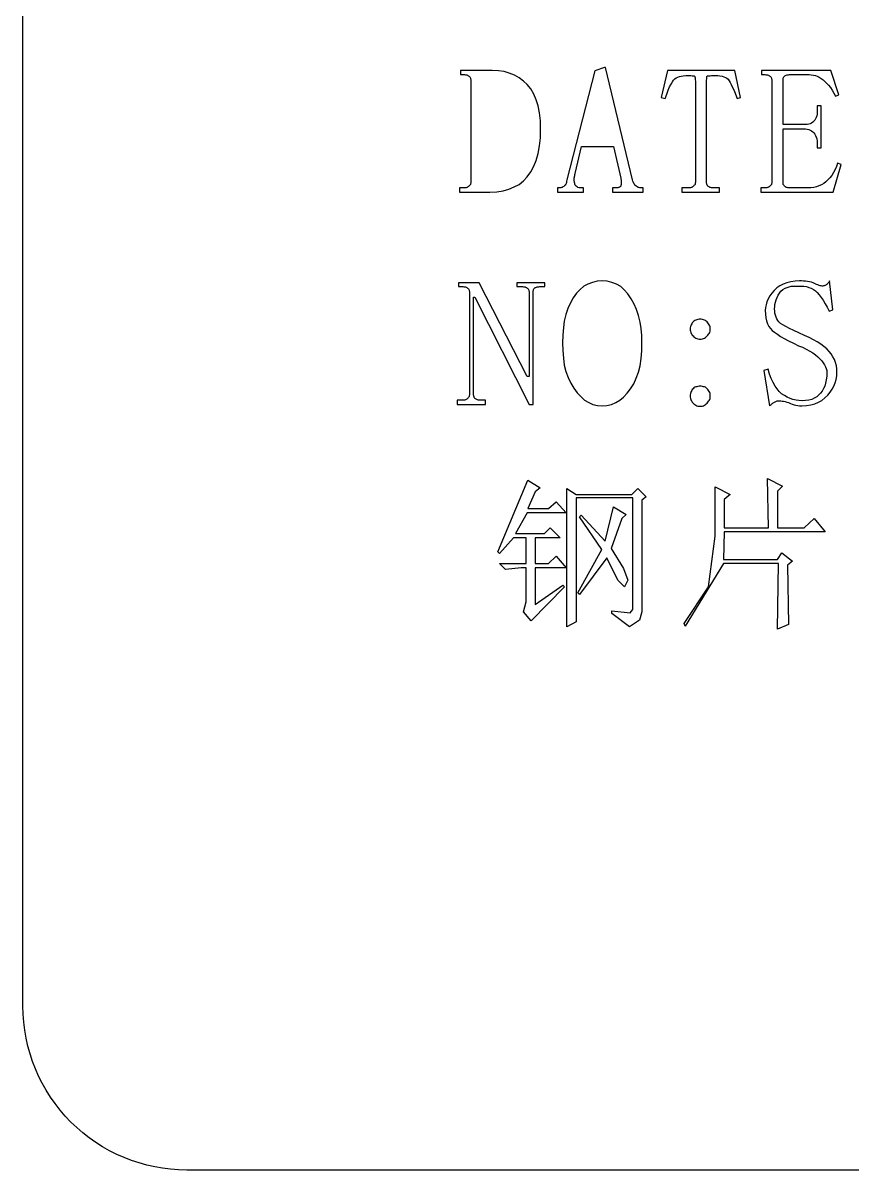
# Model space of a CAD drawing. Extents: x -190 to 190, y -140 to 140.
# Drawn here: x -190 to -164.7, y -140 to -105.02 of the extents above; entities that cross this region are included whole.
import ezdxf

# ---------------------------------------------------------------- set-up
doc = ezdxf.new("R2010")
doc.units = 0
doc.header["$MEASUREMENT"] = 0
doc.layers.get('0').update_dxf_attribs({"linetype": 'CONTINUOUS'})

msp = doc.modelspace()

# ---------------------------------------------------------------- linework, layer by layer
msp.add_lwpolyline([(-190, 135, -0.414214), (-185, 140), (-185, 140), (185, 140), (185, 140, -0.414214), (190, 135), (190, 135), (190, -135), (190, -135, -0.414214), (185, -140), (185, -140), (-185, -140), (-185, -140, -0.414214), (-190, -135), (-190, -135), (-190, 135)], format="xyb")
for points in [[(-175.68, -106.47), (-176.65, -106.47), (-176.65, -106.47), (-176.65, -106.59), (-176.65, -106.59), (-176.53, -106.59), (-176.53, -106.59), (-176.5, -106.6), (-176.5, -106.6), (-176.45, -106.6), (-176.45, -106.6), (-176.43, -106.61), (-176.43, -106.61), (-176.42, -106.62), (-176.42, -106.62), (-176.4, -106.63), (-176.4, -106.63), (-176.39, -106.64), (-176.39, -106.64), (-176.37, -106.65), (-176.37, -106.65), (-176.36, -106.66), (-176.36, -106.66), (-176.34, -106.7), (-176.34, -106.7), (-176.34, -106.72), (-176.34, -106.72), (-176.33, -106.74), (-176.33, -106.74), (-176.33, -109.9), (-176.33, -109.9), (-176.34, -109.92), (-176.34, -109.92), (-176.34, -109.94), (-176.34, -109.94), (-176.35, -109.95), (-176.35, -109.95), (-176.36, -109.97), (-176.36, -109.97), (-176.4, -110.01), (-176.4, -110.01), (-176.42, -110.02), (-176.42, -110.02), (-176.44, -110.04), (-176.44, -110.04), (-176.46, -110.04), (-176.46, -110.04), (-176.48, -110.05), (-176.48, -110.05), (-176.68, -110.05), (-176.68, -110.05), (-176.68, -110.18), (-176.68, -110.18), (-175.75, -110.18), (-175.75, -110.18), (-175.54, -110.17), (-175.54, -110.17), (-175.35, -110.14), (-175.35, -110.14), (-175.17, -110.09), (-175.17, -110.09), (-175.01, -110.02), (-175.01, -110.02), (-174.86, -109.94), (-174.86, -109.94), (-174.73, -109.83), (-174.73, -109.83), (-174.61, -109.71), (-174.61, -109.71), (-174.5, -109.56), (-174.5, -109.56), (-174.41, -109.39), (-174.41, -109.39), (-174.34, -109.21), (-174.34, -109.21), (-174.28, -109), (-174.28, -109), (-174.24, -108.77), (-174.24, -108.77), (-174.21, -108.52), (-174.21, -108.52), (-174.21, -108), (-174.21, -108), (-174.24, -107.76), (-174.24, -107.76), (-174.28, -107.55), (-174.28, -107.55), (-174.34, -107.36), (-174.34, -107.36), (-174.41, -107.19), (-174.41, -107.19), (-174.5, -107.03), (-174.5, -107.03), (-174.61, -106.9), (-174.61, -106.9), (-174.73, -106.79), (-174.73, -106.79), (-174.86, -106.69), (-174.86, -106.69), (-175, -106.61), (-175, -106.61), (-175.16, -106.55), (-175.16, -106.55), (-175.32, -106.5), (-175.32, -106.5), (-175.49, -106.48), (-175.49, -106.48), (-175.68, -106.47)], [(-172.22, -106.38), (-172.25, -106.38), (-172.25, -106.38), (-172.55, -106.48), (-172.55, -106.48), (-173.4, -109.8), (-173.4, -109.8), (-173.41, -109.84), (-173.41, -109.84), (-173.41, -109.88), (-173.41, -109.88), (-173.42, -109.91), (-173.42, -109.91), (-173.43, -109.93), (-173.43, -109.93), (-173.45, -109.96), (-173.45, -109.96), (-173.47, -109.98), (-173.47, -109.98), (-173.48, -110), (-173.48, -110), (-173.5, -110.01), (-173.5, -110.01), (-173.53, -110.02), (-173.53, -110.02), (-173.55, -110.04), (-173.55, -110.04), (-173.57, -110.04), (-173.57, -110.04), (-173.59, -110.05), (-173.59, -110.05), (-173.69, -110.05), (-173.69, -110.05), (-173.69, -110.18), (-173.69, -110.18), (-172.9, -110.18), (-172.9, -110.18), (-172.9, -110.05), (-172.9, -110.05), (-173.03, -110.05), (-173.03, -110.05), (-173.07, -110.04), (-173.07, -110.04), (-173.09, -110.02), (-173.09, -110.02), (-173.12, -110), (-173.12, -110), (-173.14, -109.98), (-173.14, -109.98), (-173.15, -109.96), (-173.15, -109.96), (-173.16, -109.93), (-173.16, -109.93), (-173.16, -109.91), (-173.16, -109.91), (-173.17, -109.88), (-173.17, -109.88), (-173.17, -109.86), (-173.17, -109.86), (-173.18, -109.84), (-173.18, -109.84), (-173.18, -109.75), (-173.18, -109.75), (-173.17, -109.72), (-173.17, -109.72), (-173.17, -109.7), (-173.17, -109.7), (-173.16, -109.67), (-173.16, -109.67), (-173.16, -109.64), (-173.16, -109.64), (-173.15, -109.61), (-173.15, -109.61), (-172.96, -108.79), (-172.96, -108.79), (-171.98, -108.79), (-171.98, -108.79), (-171.76, -109.75), (-171.76, -109.75), (-171.76, -109.78), (-171.76, -109.78), (-171.75, -109.8), (-171.75, -109.8), (-171.75, -109.95), (-171.75, -109.95), (-171.76, -109.97), (-171.76, -109.97), (-171.76, -110), (-171.76, -110), (-171.77, -110.01), (-171.77, -110.01), (-171.79, -110.02), (-171.79, -110.02), (-171.8, -110.04), (-171.8, -110.04), (-171.83, -110.04), (-171.83, -110.04), (-171.85, -110.05), (-171.85, -110.05), (-172.01, -110.05), (-172.01, -110.05), (-172.01, -110.18), (-172.01, -110.18), (-171.07, -110.18), (-171.07, -110.18), (-171.07, -110.05), (-171.07, -110.05), (-171.18, -110.05), (-171.18, -110.05), (-171.21, -110.04), (-171.21, -110.04), (-171.23, -110.04), (-171.23, -110.04), (-171.25, -110.02), (-171.25, -110.02), (-171.29, -110), (-171.29, -110), (-171.33, -109.96), (-171.33, -109.96), (-171.34, -109.93), (-171.34, -109.93), (-171.36, -109.91), (-171.36, -109.91), (-171.37, -109.88), (-171.37, -109.88), (-171.39, -109.84), (-171.39, -109.84), (-171.4, -109.8), (-171.4, -109.8), (-172.22, -106.38)], [(-169.89, -110.18), (-168.75, -110.18), (-168.75, -110.18), (-168.75, -110.05), (-168.75, -110.05), (-168.94, -110.05), (-168.94, -110.05), (-168.97, -110.05), (-168.97, -110.05), (-168.99, -110.05), (-168.99, -110.05), (-169.02, -110.04), (-169.02, -110.04), (-169.04, -110.04), (-169.04, -110.04), (-169.06, -110.02), (-169.06, -110.02), (-169.08, -110.01), (-169.08, -110.01), (-169.1, -110), (-169.1, -110), (-169.11, -109.98), (-169.11, -109.98), (-169.12, -109.97), (-169.12, -109.97), (-169.12, -109.95), (-169.12, -109.95), (-169.13, -109.94), (-169.13, -109.94), (-169.13, -109.92), (-169.13, -109.92), (-169.14, -109.9), (-169.14, -109.9), (-169.14, -109.87), (-169.14, -109.87), (-169.14, -106.86), (-169.14, -106.86), (-169.14, -106.81), (-169.14, -106.81), (-169.14, -106.76), (-169.14, -106.76), (-169.13, -106.72), (-169.13, -106.72), (-169.13, -106.69), (-169.13, -106.69), (-169.13, -106.67), (-169.13, -106.67), (-169.13, -106.65), (-169.13, -106.65), (-169.12, -106.64), (-169.12, -106.64), (-169.11, -106.63), (-169.11, -106.63), (-169.09, -106.63), (-169.09, -106.63), (-169.07, -106.63), (-169.07, -106.63), (-169.03, -106.63), (-169.03, -106.63), (-168.99, -106.62), (-168.99, -106.62), (-168.94, -106.62), (-168.94, -106.62), (-168.89, -106.62), (-168.89, -106.62), (-168.8, -106.62), (-168.8, -106.62), (-168.73, -106.63), (-168.73, -106.63), (-168.66, -106.64), (-168.66, -106.64), (-168.61, -106.66), (-168.61, -106.66), (-168.56, -106.68), (-168.56, -106.68), (-168.52, -106.7), (-168.52, -106.7), (-168.48, -106.73), (-168.48, -106.73), (-168.45, -106.78), (-168.45, -106.78), (-168.42, -106.83), (-168.42, -106.83), (-168.39, -106.9), (-168.39, -106.9), (-168.35, -106.99), (-168.35, -106.99), (-168.3, -107.08), (-168.3, -107.08), (-168.26, -107.19), (-168.26, -107.19), (-168.21, -107.32), (-168.21, -107.32), (-168.1, -107.29), (-168.1, -107.29), (-168.28, -106.47), (-168.28, -106.47), (-170.33, -106.47), (-170.33, -106.47), (-170.53, -107.29), (-170.53, -107.29), (-170.4, -107.32), (-170.4, -107.32), (-170.35, -107.19), (-170.35, -107.19), (-170.31, -107.07), (-170.31, -107.07), (-170.27, -106.97), (-170.27, -106.97), (-170.22, -106.88), (-170.22, -106.88), (-170.18, -106.81), (-170.18, -106.81), (-170.15, -106.76), (-170.15, -106.76), (-170.11, -106.72), (-170.11, -106.72), (-170.07, -106.69), (-170.07, -106.69), (-170.02, -106.67), (-170.02, -106.67), (-169.97, -106.65), (-169.97, -106.65), (-169.91, -106.64), (-169.91, -106.64), (-169.85, -106.63), (-169.85, -106.63), (-169.77, -106.62), (-169.77, -106.62), (-169.69, -106.62), (-169.69, -106.62), (-169.65, -106.62), (-169.65, -106.62), (-169.62, -106.62), (-169.62, -106.62), (-169.58, -106.63), (-169.58, -106.63), (-169.56, -106.63), (-169.56, -106.63), (-169.54, -106.63), (-169.54, -106.63), (-169.52, -106.63), (-169.52, -106.63), (-169.51, -106.64), (-169.51, -106.64), (-169.5, -106.65), (-169.5, -106.65), (-169.5, -106.66), (-169.5, -106.66), (-169.49, -106.69), (-169.49, -106.69), (-169.49, -106.71), (-169.49, -106.71), (-169.49, -106.75), (-169.49, -106.75), (-169.48, -106.79), (-169.48, -106.79), (-169.48, -106.83), (-169.48, -106.83), (-169.48, -109.87), (-169.48, -109.87), (-169.49, -109.9), (-169.49, -109.9), (-169.49, -109.92), (-169.49, -109.92), (-169.49, -109.94), (-169.49, -109.94), (-169.5, -109.95), (-169.5, -109.95), (-169.51, -109.97), (-169.51, -109.97), (-169.53, -109.98), (-169.53, -109.98), (-169.54, -110), (-169.54, -110), (-169.55, -110.01), (-169.55, -110.01), (-169.57, -110.02), (-169.57, -110.02), (-169.59, -110.04), (-169.59, -110.04), (-169.61, -110.04), (-169.61, -110.04), (-169.63, -110.05), (-169.63, -110.05), (-169.66, -110.05), (-169.66, -110.05), (-169.69, -110.05), (-169.69, -110.05), (-169.89, -110.05), (-169.89, -110.05), (-169.89, -110.18)], [(-167.46, -106.47), (-167.46, -106.59), (-167.46, -106.59), (-167.36, -106.59), (-167.36, -106.59), (-167.33, -106.6), (-167.33, -106.6), (-167.3, -106.6), (-167.3, -106.6), (-167.28, -106.6), (-167.28, -106.6), (-167.25, -106.61), (-167.25, -106.61), (-167.24, -106.62), (-167.24, -106.62), (-167.22, -106.63), (-167.22, -106.63), (-167.21, -106.64), (-167.21, -106.64), (-167.19, -106.65), (-167.19, -106.65), (-167.18, -106.66), (-167.18, -106.66), (-167.17, -106.68), (-167.17, -106.68), (-167.16, -106.7), (-167.16, -106.7), (-167.16, -106.72), (-167.16, -106.72), (-167.15, -106.74), (-167.15, -106.74), (-167.15, -106.76), (-167.15, -106.76), (-167.15, -109.87), (-167.15, -109.87), (-167.15, -109.9), (-167.15, -109.9), (-167.16, -109.92), (-167.16, -109.92), (-167.16, -109.94), (-167.16, -109.94), (-167.17, -109.95), (-167.17, -109.95), (-167.18, -109.97), (-167.18, -109.97), (-167.19, -109.98), (-167.19, -109.98), (-167.21, -110), (-167.21, -110), (-167.22, -110.01), (-167.22, -110.01), (-167.24, -110.02), (-167.24, -110.02), (-167.25, -110.04), (-167.25, -110.04), (-167.28, -110.04), (-167.28, -110.04), (-167.3, -110.05), (-167.3, -110.05), (-167.33, -110.05), (-167.33, -110.05), (-167.36, -110.05), (-167.36, -110.05), (-167.48, -110.05), (-167.48, -110.05), (-167.48, -110.18), (-167.48, -110.18), (-165.28, -110.18), (-165.28, -110.18), (-165.03, -109.33), (-165.03, -109.33), (-165.14, -109.29), (-165.14, -109.29), (-165.18, -109.4), (-165.18, -109.4), (-165.22, -109.49), (-165.22, -109.49), (-165.27, -109.58), (-165.27, -109.58), (-165.32, -109.67), (-165.32, -109.67), (-165.38, -109.74), (-165.38, -109.74), (-165.44, -109.8), (-165.44, -109.8), (-165.5, -109.86), (-165.5, -109.86), (-165.56, -109.91), (-165.56, -109.91), (-165.63, -109.95), (-165.63, -109.95), (-165.71, -109.99), (-165.71, -109.99), (-165.79, -110.02), (-165.79, -110.02), (-165.87, -110.04), (-165.87, -110.04), (-165.96, -110.05), (-165.96, -110.05), (-166.05, -110.05), (-166.05, -110.05), (-166.61, -110.05), (-166.61, -110.05), (-166.64, -110.05), (-166.64, -110.05), (-166.66, -110.05), (-166.66, -110.05), (-166.68, -110.04), (-166.68, -110.04), (-166.71, -110.04), (-166.71, -110.04), (-166.73, -110.02), (-166.73, -110.02), (-166.75, -110.01), (-166.75, -110.01), (-166.76, -110), (-166.76, -110), (-166.77, -109.98), (-166.77, -109.98), (-166.78, -109.97), (-166.78, -109.97), (-166.79, -109.95), (-166.79, -109.95), (-166.8, -109.94), (-166.8, -109.94), (-166.8, -109.92), (-166.8, -109.92), (-166.8, -109.9), (-166.8, -109.9), (-166.8, -109.87), (-166.8, -109.87), (-166.8, -108.25), (-166.8, -108.25), (-166.18, -108.25), (-166.18, -108.25), (-166.12, -108.25), (-166.12, -108.25), (-166.07, -108.26), (-166.07, -108.26), (-166.02, -108.27), (-166.02, -108.27), (-165.98, -108.29), (-165.98, -108.29), (-165.94, -108.31), (-165.94, -108.31), (-165.9, -108.34), (-165.9, -108.34), (-165.87, -108.37), (-165.87, -108.37), (-165.84, -108.41), (-165.84, -108.41), (-165.82, -108.45), (-165.82, -108.45), (-165.8, -108.5), (-165.8, -108.5), (-165.78, -108.55), (-165.78, -108.55), (-165.77, -108.61), (-165.77, -108.61), (-165.76, -108.67), (-165.76, -108.67), (-165.76, -108.73), (-165.76, -108.73), (-165.76, -108.83), (-165.76, -108.83), (-165.64, -108.83), (-165.64, -108.83), (-165.64, -107.55), (-165.64, -107.55), (-165.76, -107.55), (-165.76, -107.55), (-165.76, -107.68), (-165.76, -107.68), (-165.76, -107.74), (-165.76, -107.74), (-165.77, -107.8), (-165.77, -107.8), (-165.78, -107.85), (-165.78, -107.85), (-165.8, -107.9), (-165.8, -107.9), (-165.82, -107.94), (-165.82, -107.94), (-165.84, -107.98), (-165.84, -107.98), (-165.87, -108.01), (-165.87, -108.01), (-165.9, -108.04), (-165.9, -108.04), (-165.94, -108.07), (-165.94, -108.07), (-165.98, -108.09), (-165.98, -108.09), (-166.02, -108.1), (-166.02, -108.1), (-166.07, -108.11), (-166.07, -108.11), (-166.12, -108.12), (-166.12, -108.12), (-166.18, -108.12), (-166.18, -108.12), (-166.8, -108.12), (-166.8, -108.12), (-166.8, -106.76), (-166.8, -106.76), (-166.8, -106.74), (-166.8, -106.74), (-166.8, -106.72), (-166.8, -106.72), (-166.8, -106.7), (-166.8, -106.7), (-166.79, -106.68), (-166.79, -106.68), (-166.78, -106.66), (-166.78, -106.66), (-166.77, -106.65), (-166.77, -106.65), (-166.76, -106.64), (-166.76, -106.64), (-166.75, -106.63), (-166.75, -106.63), (-166.73, -106.62), (-166.73, -106.62), (-166.71, -106.61), (-166.71, -106.61), (-166.68, -106.6), (-166.68, -106.6), (-166.66, -106.6), (-166.66, -106.6), (-166.64, -106.6), (-166.64, -106.6), (-166.61, -106.59), (-166.61, -106.59), (-166.01, -106.59), (-166.01, -106.59), (-165.95, -106.6), (-165.95, -106.6), (-165.88, -106.61), (-165.88, -106.61), (-165.82, -106.62), (-165.82, -106.62), (-165.76, -106.64), (-165.76, -106.64), (-165.7, -106.67), (-165.7, -106.67), (-165.64, -106.71), (-165.64, -106.71), (-165.58, -106.75), (-165.58, -106.75), (-165.53, -106.8), (-165.53, -106.8), (-165.47, -106.86), (-165.47, -106.86), (-165.42, -106.92), (-165.42, -106.92), (-165.36, -106.99), (-165.36, -106.99), (-165.31, -107.07), (-165.31, -107.07), (-165.26, -107.16), (-165.26, -107.16), (-165.21, -107.25), (-165.21, -107.25), (-165.1, -107.21), (-165.1, -107.21), (-165.35, -106.47), (-165.35, -106.47), (-167.46, -106.47)], [(-174.55, -115.8), (-174.61, -115.8), (-174.61, -115.8), (-176.08, -112.94), (-176.08, -112.94), (-176.71, -112.94), (-176.71, -112.94), (-176.71, -113.06), (-176.71, -113.06), (-176.58, -113.06), (-176.58, -113.06), (-176.55, -113.07), (-176.55, -113.07), (-176.52, -113.07), (-176.52, -113.07), (-176.5, -113.07), (-176.5, -113.07), (-176.48, -113.08), (-176.48, -113.08), (-176.46, -113.09), (-176.46, -113.09), (-176.44, -113.09), (-176.44, -113.09), (-176.43, -113.11), (-176.43, -113.11), (-176.41, -113.12), (-176.41, -113.12), (-176.4, -113.13), (-176.4, -113.13), (-176.39, -113.15), (-176.39, -113.15), (-176.38, -113.17), (-176.38, -113.17), (-176.38, -113.19), (-176.38, -113.19), (-176.37, -113.21), (-176.37, -113.21), (-176.37, -113.23), (-176.37, -113.23), (-176.37, -116.34), (-176.37, -116.34), (-176.37, -116.37), (-176.37, -116.37), (-176.38, -116.39), (-176.38, -116.39), (-176.38, -116.41), (-176.38, -116.41), (-176.39, -116.42), (-176.39, -116.42), (-176.4, -116.44), (-176.4, -116.44), (-176.41, -116.45), (-176.41, -116.45), (-176.43, -116.47), (-176.43, -116.47), (-176.44, -116.48), (-176.44, -116.48), (-176.46, -116.49), (-176.46, -116.49), (-176.48, -116.5), (-176.48, -116.5), (-176.5, -116.51), (-176.5, -116.51), (-176.52, -116.52), (-176.52, -116.52), (-176.55, -116.52), (-176.55, -116.52), (-176.58, -116.52), (-176.58, -116.52), (-176.75, -116.52), (-176.75, -116.52), (-176.75, -116.65), (-176.75, -116.65), (-175.89, -116.65), (-175.89, -116.65), (-175.89, -116.52), (-175.89, -116.52), (-176.05, -116.52), (-176.05, -116.52), (-176.08, -116.52), (-176.08, -116.52), (-176.11, -116.52), (-176.11, -116.52), (-176.13, -116.51), (-176.13, -116.51), (-176.15, -116.5), (-176.15, -116.5), (-176.17, -116.49), (-176.17, -116.49), (-176.19, -116.48), (-176.19, -116.48), (-176.21, -116.47), (-176.21, -116.47), (-176.22, -116.45), (-176.22, -116.45), (-176.23, -116.44), (-176.23, -116.44), (-176.23, -116.42), (-176.23, -116.42), (-176.24, -116.41), (-176.24, -116.41), (-176.24, -116.39), (-176.24, -116.39), (-176.25, -116.37), (-176.25, -116.37), (-176.25, -116.34), (-176.25, -116.34), (-176.25, -113.38), (-176.25, -113.38), (-176.21, -113.38), (-176.21, -113.38), (-174.55, -116.65), (-174.55, -116.65), (-174.43, -116.65), (-174.43, -116.65), (-174.43, -113.23), (-174.43, -113.23), (-174.43, -113.21), (-174.43, -113.21), (-174.43, -113.19), (-174.43, -113.19), (-174.42, -113.17), (-174.42, -113.17), (-174.42, -113.15), (-174.42, -113.15), (-174.41, -113.13), (-174.41, -113.13), (-174.4, -113.12), (-174.4, -113.12), (-174.39, -113.11), (-174.39, -113.11), (-174.37, -113.09), (-174.37, -113.09), (-174.35, -113.09), (-174.35, -113.09), (-174.33, -113.08), (-174.33, -113.08), (-174.31, -113.07), (-174.31, -113.07), (-174.29, -113.07), (-174.29, -113.07), (-174.26, -113.07), (-174.26, -113.07), (-174.23, -113.06), (-174.23, -113.06), (-174.07, -113.06), (-174.07, -113.06), (-174.07, -112.94), (-174.07, -112.94), (-174.93, -112.94), (-174.93, -112.94), (-174.93, -113.06), (-174.93, -113.06), (-174.76, -113.06), (-174.76, -113.06), (-174.73, -113.07), (-174.73, -113.07), (-174.7, -113.07), (-174.7, -113.07), (-174.68, -113.07), (-174.68, -113.07), (-174.66, -113.08), (-174.66, -113.08), (-174.64, -113.09), (-174.64, -113.09), (-174.62, -113.09), (-174.62, -113.09), (-174.61, -113.11), (-174.61, -113.11), (-174.59, -113.12), (-174.59, -113.12), (-174.58, -113.13), (-174.58, -113.13), (-174.57, -113.15), (-174.57, -113.15), (-174.56, -113.17), (-174.56, -113.17), (-174.56, -113.19), (-174.56, -113.19), (-174.55, -113.21), (-174.55, -113.21), (-174.55, -113.23), (-174.55, -113.23), (-174.55, -115.8)], [(-172.33, -112.88), (-172.48, -112.89), (-172.48, -112.89), (-172.62, -112.93), (-172.62, -112.93), (-172.76, -112.98), (-172.76, -112.98), (-172.88, -113.05), (-172.88, -113.05), (-173, -113.15), (-173, -113.15), (-173.11, -113.26), (-173.11, -113.26), (-173.21, -113.4), (-173.21, -113.4), (-173.29, -113.55), (-173.29, -113.55), (-173.37, -113.73), (-173.37, -113.73), (-173.43, -113.91), (-173.43, -113.91), (-173.48, -114.11), (-173.48, -114.11), (-173.51, -114.31), (-173.51, -114.31), (-173.53, -114.54), (-173.53, -114.54), (-173.54, -114.77), (-173.54, -114.77), (-173.53, -115.01), (-173.53, -115.01), (-173.51, -115.24), (-173.51, -115.24), (-173.48, -115.45), (-173.48, -115.45), (-173.43, -115.65), (-173.43, -115.65), (-173.36, -115.83), (-173.36, -115.83), (-173.28, -116), (-173.28, -116), (-173.19, -116.16), (-173.19, -116.16), (-173.09, -116.3), (-173.09, -116.3), (-172.97, -116.42), (-172.97, -116.42), (-172.86, -116.52), (-172.86, -116.52), (-172.73, -116.59), (-172.73, -116.59), (-172.61, -116.65), (-172.61, -116.65), (-172.47, -116.68), (-172.47, -116.68), (-172.33, -116.69), (-172.33, -116.69), (-172.18, -116.68), (-172.18, -116.68), (-172.04, -116.65), (-172.04, -116.65), (-171.91, -116.59), (-171.91, -116.59), (-171.79, -116.52), (-171.79, -116.52), (-171.67, -116.43), (-171.67, -116.43), (-171.56, -116.31), (-171.56, -116.31), (-171.46, -116.18), (-171.46, -116.18), (-171.36, -116.02), (-171.36, -116.02), (-171.29, -115.85), (-171.29, -115.85), (-171.22, -115.67), (-171.22, -115.67), (-171.17, -115.47), (-171.17, -115.47), (-171.14, -115.25), (-171.14, -115.25), (-171.12, -115.02), (-171.12, -115.02), (-171.11, -114.77), (-171.11, -114.77), (-171.12, -114.55), (-171.12, -114.55), (-171.14, -114.34), (-171.14, -114.34), (-171.17, -114.14), (-171.17, -114.14), (-171.22, -113.94), (-171.22, -113.94), (-171.28, -113.76), (-171.28, -113.76), (-171.35, -113.59), (-171.35, -113.59), (-171.44, -113.43), (-171.44, -113.43), (-171.54, -113.28), (-171.54, -113.28), (-171.65, -113.16), (-171.65, -113.16), (-171.76, -113.06), (-171.76, -113.06), (-171.89, -112.98), (-171.89, -112.98), (-172.03, -112.93), (-172.03, -112.93), (-172.17, -112.89), (-172.17, -112.89), (-172.33, -112.88)], [(-166.49, -114.78), (-166.33, -114.86), (-166.33, -114.86), (-166.21, -114.91), (-166.21, -114.91), (-166.1, -114.97), (-166.1, -114.97), (-165.99, -115.03), (-165.99, -115.03), (-165.9, -115.08), (-165.9, -115.08), (-165.82, -115.14), (-165.82, -115.14), (-165.74, -115.2), (-165.74, -115.2), (-165.68, -115.26), (-165.68, -115.26), (-165.62, -115.32), (-165.62, -115.32), (-165.58, -115.38), (-165.58, -115.38), (-165.54, -115.44), (-165.54, -115.44), (-165.51, -115.5), (-165.51, -115.5), (-165.49, -115.56), (-165.49, -115.56), (-165.47, -115.62), (-165.47, -115.62), (-165.47, -115.68), (-165.47, -115.68), (-165.47, -115.79), (-165.47, -115.79), (-165.49, -115.9), (-165.49, -115.9), (-165.51, -116), (-165.51, -116), (-165.53, -116.09), (-165.53, -116.09), (-165.57, -116.17), (-165.57, -116.17), (-165.61, -116.25), (-165.61, -116.25), (-165.66, -116.31), (-165.66, -116.31), (-165.72, -116.37), (-165.72, -116.37), (-165.78, -116.42), (-165.78, -116.42), (-165.86, -116.46), (-165.86, -116.46), (-165.93, -116.5), (-165.93, -116.5), (-166.02, -116.52), (-166.02, -116.52), (-166.12, -116.53), (-166.12, -116.53), (-166.22, -116.54), (-166.22, -116.54), (-166.32, -116.53), (-166.32, -116.53), (-166.41, -116.52), (-166.41, -116.52), (-166.51, -116.5), (-166.51, -116.5), (-166.59, -116.47), (-166.59, -116.47), (-166.68, -116.43), (-166.68, -116.43), (-166.76, -116.38), (-166.76, -116.38), (-166.85, -116.33), (-166.85, -116.33), (-166.92, -116.26), (-166.92, -116.26), (-166.99, -116.18), (-166.99, -116.18), (-167.05, -116.09), (-167.05, -116.09), (-167.11, -115.98), (-167.11, -115.98), (-167.17, -115.86), (-167.17, -115.86), (-167.22, -115.73), (-167.22, -115.73), (-167.26, -115.58), (-167.26, -115.58), (-167.39, -115.62), (-167.39, -115.62), (-167.22, -116.69), (-167.22, -116.69), (-167.2, -116.67), (-167.2, -116.67), (-167.17, -116.65), (-167.17, -116.65), (-167.15, -116.63), (-167.15, -116.63), (-167.13, -116.62), (-167.13, -116.62), (-167.11, -116.6), (-167.11, -116.6), (-167.09, -116.59), (-167.09, -116.59), (-167.07, -116.58), (-167.07, -116.58), (-167.05, -116.57), (-167.05, -116.57), (-167.03, -116.56), (-167.03, -116.56), (-167.01, -116.55), (-167.01, -116.55), (-166.99, -116.54), (-166.99, -116.54), (-166.98, -116.54), (-166.98, -116.54), (-166.96, -116.54), (-166.96, -116.54), (-166.94, -116.54), (-166.94, -116.54), (-166.91, -116.54), (-166.91, -116.54), (-166.87, -116.54), (-166.87, -116.54), (-166.83, -116.55), (-166.83, -116.55), (-166.79, -116.55), (-166.79, -116.55), (-166.74, -116.56), (-166.74, -116.56), (-166.69, -116.58), (-166.69, -116.58), (-166.64, -116.59), (-166.64, -116.59), (-166.58, -116.62), (-166.58, -116.62), (-166.53, -116.64), (-166.53, -116.64), (-166.47, -116.66), (-166.47, -116.66), (-166.42, -116.67), (-166.42, -116.67), (-166.36, -116.68), (-166.36, -116.68), (-166.3, -116.69), (-166.3, -116.69), (-166.23, -116.69), (-166.23, -116.69), (-166.09, -116.68), (-166.09, -116.68), (-165.96, -116.66), (-165.96, -116.66), (-165.84, -116.63), (-165.84, -116.63), (-165.72, -116.58), (-165.72, -116.58), (-165.62, -116.53), (-165.62, -116.53), (-165.53, -116.45), (-165.53, -116.45), (-165.44, -116.37), (-165.44, -116.37), (-165.37, -116.28), (-165.37, -116.28), (-165.31, -116.19), (-165.31, -116.19), (-165.26, -116.09), (-165.26, -116.09), (-165.22, -115.99), (-165.22, -115.99), (-165.19, -115.89), (-165.19, -115.89), (-165.17, -115.78), (-165.17, -115.78), (-165.16, -115.68), (-165.16, -115.68), (-165.17, -115.57), (-165.17, -115.57), (-165.18, -115.47), (-165.18, -115.47), (-165.21, -115.37), (-165.21, -115.37), (-165.24, -115.28), (-165.24, -115.28), (-165.29, -115.2), (-165.29, -115.2), (-165.34, -115.11), (-165.34, -115.11), (-165.4, -115.04), (-165.4, -115.04), (-165.47, -114.96), (-165.47, -114.96), (-165.56, -114.88), (-165.56, -114.88), (-165.65, -114.81), (-165.65, -114.81), (-165.76, -114.74), (-165.76, -114.74), (-165.88, -114.68), (-165.88, -114.68), (-166.01, -114.61), (-166.01, -114.61), (-166.15, -114.55), (-166.15, -114.55), (-166.32, -114.47), (-166.32, -114.47), (-166.48, -114.4), (-166.48, -114.4), (-166.61, -114.34), (-166.61, -114.34), (-166.72, -114.28), (-166.72, -114.28), (-166.81, -114.22), (-166.81, -114.22), (-166.88, -114.18), (-166.88, -114.18), (-166.93, -114.13), (-166.93, -114.13), (-166.97, -114.09), (-166.97, -114.09), (-167, -114.04), (-167, -114.04), (-167.02, -113.99), (-167.02, -113.99), (-167.04, -113.93), (-167.04, -113.93), (-167.06, -113.87), (-167.06, -113.87), (-167.06, -113.81), (-167.06, -113.81), (-167.07, -113.74), (-167.07, -113.74), (-167.06, -113.67), (-167.06, -113.67), (-167.06, -113.6), (-167.06, -113.6), (-167.04, -113.53), (-167.04, -113.53), (-167.02, -113.46), (-167.02, -113.46), (-166.99, -113.39), (-166.99, -113.39), (-166.96, -113.32), (-166.96, -113.32), (-166.91, -113.26), (-166.91, -113.26), (-166.87, -113.2), (-166.87, -113.2), (-166.81, -113.15), (-166.81, -113.15), (-166.74, -113.11), (-166.74, -113.11), (-166.65, -113.08), (-166.65, -113.08), (-166.56, -113.05), (-166.56, -113.05), (-166.46, -113.04), (-166.46, -113.04), (-166.35, -113.04), (-166.35, -113.04), (-166.26, -113.04), (-166.26, -113.04), (-166.17, -113.05), (-166.17, -113.05), (-166.09, -113.06), (-166.09, -113.06), (-166.02, -113.09), (-166.02, -113.09), (-165.95, -113.11), (-165.95, -113.11), (-165.88, -113.15), (-165.88, -113.15), (-165.82, -113.19), (-165.82, -113.19), (-165.76, -113.24), (-165.76, -113.24), (-165.7, -113.31), (-165.7, -113.31), (-165.64, -113.39), (-165.64, -113.39), (-165.58, -113.47), (-165.58, -113.47), (-165.52, -113.58), (-165.52, -113.58), (-165.46, -113.69), (-165.46, -113.69), (-165.4, -113.81), (-165.4, -113.81), (-165.29, -113.77), (-165.29, -113.77), (-165.39, -112.88), (-165.39, -112.88), (-165.4, -112.91), (-165.4, -112.91), (-165.41, -112.93), (-165.41, -112.93), (-165.43, -112.94), (-165.43, -112.94), (-165.44, -112.96), (-165.44, -112.96), (-165.45, -112.97), (-165.45, -112.97), (-165.47, -112.99), (-165.47, -112.99), (-165.48, -112.99), (-165.48, -112.99), (-165.5, -113.01), (-165.5, -113.01), (-165.52, -113.02), (-165.52, -113.02), (-165.53, -113.02), (-165.53, -113.02), (-165.55, -113.03), (-165.55, -113.03), (-165.57, -113.03), (-165.57, -113.03), (-165.59, -113.04), (-165.59, -113.04), (-165.61, -113.04), (-165.61, -113.04), (-165.64, -113.03), (-165.64, -113.03), (-165.67, -113.03), (-165.67, -113.03), (-165.7, -113.02), (-165.7, -113.02), (-165.74, -113), (-165.74, -113), (-165.79, -112.99), (-165.79, -112.99), (-165.83, -112.97), (-165.83, -112.97), (-165.89, -112.94), (-165.89, -112.94), (-165.94, -112.92), (-165.94, -112.92), (-166, -112.91), (-166, -112.91), (-166.06, -112.9), (-166.06, -112.9), (-166.12, -112.89), (-166.12, -112.89), (-166.18, -112.89), (-166.18, -112.89), (-166.24, -112.88), (-166.24, -112.88), (-166.3, -112.88), (-166.3, -112.88), (-166.44, -112.89), (-166.44, -112.89), (-166.57, -112.91), (-166.57, -112.91), (-166.69, -112.94), (-166.69, -112.94), (-166.8, -112.98), (-166.8, -112.98), (-166.9, -113.03), (-166.9, -113.03), (-167, -113.1), (-167, -113.1), (-167.08, -113.18), (-167.08, -113.18), (-167.15, -113.26), (-167.15, -113.26), (-167.21, -113.34), (-167.21, -113.34), (-167.26, -113.43), (-167.26, -113.43), (-167.3, -113.52), (-167.3, -113.52), (-167.32, -113.61), (-167.32, -113.61), (-167.34, -113.7), (-167.34, -113.7), (-167.35, -113.79), (-167.35, -113.79), (-167.34, -113.9), (-167.34, -113.9), (-167.33, -114.01), (-167.33, -114.01), (-167.31, -114.1), (-167.31, -114.1), (-167.28, -114.19), (-167.28, -114.19), (-167.24, -114.27), (-167.24, -114.27), (-167.19, -114.34), (-167.19, -114.34), (-167.14, -114.4), (-167.14, -114.4), (-167.07, -114.45), (-167.07, -114.45), (-166.98, -114.51), (-166.98, -114.51), (-166.88, -114.58), (-166.88, -114.58), (-166.77, -114.64), (-166.77, -114.64), (-166.64, -114.71), (-166.64, -114.71), (-166.49, -114.78)], [(-169.03, -114.39), (-169.03, -114.36), (-169.03, -114.36), (-169.03, -114.32), (-169.03, -114.32), (-169.03, -114.28), (-169.03, -114.28), (-169.04, -114.25), (-169.04, -114.25), (-169.06, -114.22), (-169.06, -114.22), (-169.08, -114.19), (-169.08, -114.19), (-169.1, -114.16), (-169.1, -114.16), (-169.12, -114.13), (-169.12, -114.13), (-169.15, -114.11), (-169.15, -114.11), (-169.17, -114.09), (-169.17, -114.09), (-169.2, -114.08), (-169.2, -114.08), (-169.23, -114.07), (-169.23, -114.07), (-169.26, -114.06), (-169.26, -114.06), (-169.3, -114.05), (-169.3, -114.05), (-169.33, -114.05), (-169.33, -114.05), (-169.37, -114.05), (-169.37, -114.05), (-169.41, -114.06), (-169.41, -114.06), (-169.44, -114.07), (-169.44, -114.07), (-169.47, -114.08), (-169.47, -114.08), (-169.5, -114.09), (-169.5, -114.09), (-169.53, -114.11), (-169.53, -114.11), (-169.55, -114.13), (-169.55, -114.13), (-169.58, -114.16), (-169.58, -114.16), (-169.59, -114.19), (-169.59, -114.19), (-169.61, -114.22), (-169.61, -114.22), (-169.62, -114.25), (-169.62, -114.25), (-169.63, -114.28), (-169.63, -114.28), (-169.64, -114.32), (-169.64, -114.32), (-169.64, -114.36), (-169.64, -114.36), (-169.64, -114.39), (-169.64, -114.39), (-169.63, -114.42), (-169.63, -114.42), (-169.62, -114.46), (-169.62, -114.46), (-169.61, -114.49), (-169.61, -114.49), (-169.59, -114.51), (-169.59, -114.51), (-169.58, -114.54), (-169.58, -114.54), (-169.55, -114.56), (-169.55, -114.56), (-169.53, -114.59), (-169.53, -114.59), (-169.5, -114.61), (-169.5, -114.61), (-169.47, -114.63), (-169.47, -114.63), (-169.44, -114.64), (-169.44, -114.64), (-169.41, -114.65), (-169.41, -114.65), (-169.37, -114.66), (-169.37, -114.66), (-169.33, -114.66), (-169.33, -114.66), (-169.3, -114.66), (-169.3, -114.66), (-169.26, -114.65), (-169.26, -114.65), (-169.23, -114.64), (-169.23, -114.64), (-169.2, -114.63), (-169.2, -114.63), (-169.17, -114.61), (-169.17, -114.61), (-169.15, -114.59), (-169.15, -114.59), (-169.12, -114.56), (-169.12, -114.56), (-169.1, -114.54), (-169.1, -114.54), (-169.08, -114.51), (-169.08, -114.51), (-169.06, -114.49), (-169.06, -114.49), (-169.04, -114.46), (-169.04, -114.46), (-169.03, -114.42), (-169.03, -114.42), (-169.03, -114.39)], [(-169.03, -116.43), (-169.03, -116.4), (-169.03, -116.4), (-169.03, -116.36), (-169.03, -116.36), (-169.03, -116.32), (-169.03, -116.32), (-169.04, -116.29), (-169.04, -116.29), (-169.06, -116.26), (-169.06, -116.26), (-169.08, -116.23), (-169.08, -116.23), (-169.1, -116.2), (-169.1, -116.2), (-169.12, -116.18), (-169.12, -116.18), (-169.15, -116.15), (-169.15, -116.15), (-169.17, -116.13), (-169.17, -116.13), (-169.2, -116.12), (-169.2, -116.12), (-169.23, -116.11), (-169.23, -116.11), (-169.26, -116.1), (-169.26, -116.1), (-169.3, -116.09), (-169.3, -116.09), (-169.33, -116.09), (-169.33, -116.09), (-169.37, -116.09), (-169.37, -116.09), (-169.41, -116.1), (-169.41, -116.1), (-169.44, -116.11), (-169.44, -116.11), (-169.47, -116.12), (-169.47, -116.12), (-169.5, -116.13), (-169.5, -116.13), (-169.53, -116.15), (-169.53, -116.15), (-169.55, -116.18), (-169.55, -116.18), (-169.58, -116.2), (-169.58, -116.2), (-169.59, -116.23), (-169.59, -116.23), (-169.61, -116.26), (-169.61, -116.26), (-169.62, -116.29), (-169.62, -116.29), (-169.63, -116.32), (-169.63, -116.32), (-169.64, -116.36), (-169.64, -116.36), (-169.64, -116.4), (-169.64, -116.4), (-169.64, -116.43), (-169.64, -116.43), (-169.63, -116.47), (-169.63, -116.47), (-169.62, -116.5), (-169.62, -116.5), (-169.61, -116.53), (-169.61, -116.53), (-169.59, -116.55), (-169.59, -116.55), (-169.58, -116.58), (-169.58, -116.58), (-169.55, -116.61), (-169.55, -116.61), (-169.53, -116.63), (-169.53, -116.63), (-169.5, -116.65), (-169.5, -116.65), (-169.47, -116.67), (-169.47, -116.67), (-169.44, -116.69), (-169.44, -116.69), (-169.41, -116.7), (-169.41, -116.7), (-169.37, -116.7), (-169.37, -116.7), (-169.33, -116.7), (-169.33, -116.7), (-169.3, -116.7), (-169.3, -116.7), (-169.26, -116.7), (-169.26, -116.7), (-169.23, -116.69), (-169.23, -116.69), (-169.2, -116.67), (-169.2, -116.67), (-169.17, -116.65), (-169.17, -116.65), (-169.15, -116.63), (-169.15, -116.63), (-169.12, -116.61), (-169.12, -116.61), (-169.1, -116.58), (-169.1, -116.58), (-169.08, -116.55), (-169.08, -116.55), (-169.06, -116.53), (-169.06, -116.53), (-169.04, -116.5), (-169.04, -116.5), (-169.03, -116.47), (-169.03, -116.47), (-169.03, -116.43)], [(-168.6, -120.538), (-168.625, -121.377), (-168.625, -121.377), (-166.974, -121.377), (-166.974, -121.377), (-166.847, -121.173), (-166.847, -121.173), (-166.517, -121.427), (-166.517, -121.427), (-166.669, -121.554), (-166.669, -121.554), (-166.644, -123.358), (-166.644, -123.358), (-166.974, -123.51), (-166.974, -123.51), (-166.949, -121.504), (-166.949, -121.504), (-168.625, -121.504), (-168.625, -121.504), (-169.793, -123.409), (-169.793, -123.409), (-169.819, -123.332), (-169.819, -123.332), (-169.082, -122.215), (-169.082, -122.215), (-168.879, -120.665), (-168.879, -120.665), (-168.879, -119.167), (-168.879, -119.167), (-168.422, -119.395), (-168.422, -119.395), (-168.6, -119.548), (-168.6, -119.548), (-168.6, -120.411), (-168.6, -120.411), (-167.253, -120.411), (-167.253, -120.411), (-167.279, -118.913), (-167.279, -118.913), (-166.822, -119.141), (-166.822, -119.141), (-166.974, -119.294), (-166.974, -119.294), (-166.974, -120.411), (-166.974, -120.411), (-166.161, -120.411), (-166.161, -120.411), (-165.856, -120.132), (-165.856, -120.132), (-165.526, -120.538), (-165.526, -120.538), (-168.6, -120.538)], [(-174.365, -122.748), (-173.527, -122.164), (-173.527, -122.164), (-173.476, -122.215), (-173.476, -122.215), (-174.492, -123.256), (-174.492, -123.256), (-174.721, -122.977), (-174.721, -122.977), (-174.645, -122.672), (-174.645, -122.672), (-174.645, -121.631), (-174.645, -121.631), (-174.797, -121.631), (-174.797, -121.631), (-175.28, -121.681), (-175.28, -121.681), (-175.458, -121.504), (-175.458, -121.504), (-174.645, -121.504), (-174.645, -121.504), (-174.645, -120.716), (-174.645, -120.716), (-175.026, -120.716), (-175.026, -120.716), (-175.458, -121.199), (-175.458, -121.199), (-175.508, -121.148), (-175.508, -121.148), (-174.594, -118.964), (-174.594, -118.964), (-174.213, -119.192), (-174.213, -119.192), (-174.365, -119.319), (-174.365, -119.319), (-174.594, -119.827), (-174.594, -119.827), (-173.959, -119.827), (-173.959, -119.827), (-173.73, -119.624), (-173.73, -119.624), (-173.426, -119.954), (-173.426, -119.954), (-174.619, -119.954), (-174.619, -119.954), (-174.975, -120.589), (-174.975, -120.589), (-174.086, -120.589), (-174.086, -120.589), (-173.908, -120.411), (-173.908, -120.411), (-173.603, -120.716), (-173.603, -120.716), (-174.365, -120.716), (-174.365, -120.716), (-174.365, -121.504), (-174.365, -121.504), (-173.959, -121.504), (-173.959, -121.504), (-173.73, -121.275), (-173.73, -121.275), (-173.426, -121.631), (-173.426, -121.631), (-174.365, -121.631), (-174.365, -121.631), (-174.365, -122.748)], [(-173.4, -123.434), (-173.4, -121.275), (-173.4, -121.275), (-173.4, -119.218), (-173.4, -119.218), (-173.121, -119.395), (-173.121, -119.395), (-171.419, -119.395), (-171.419, -119.395), (-171.241, -119.218), (-171.241, -119.218), (-170.987, -119.472), (-170.987, -119.472), (-171.114, -119.573), (-171.114, -119.573), (-171.114, -122.977), (-171.114, -122.977), (-171.19, -123.231), (-171.19, -123.231), (-171.495, -123.434), (-171.495, -123.434), (-172.029, -123.028), (-172.029, -123.028), (-172.029, -122.951), (-172.029, -122.951), (-171.47, -123.002), (-171.47, -123.002), (-171.394, -122.901), (-171.394, -122.901), (-171.394, -119.497), (-171.394, -119.497), (-173.121, -119.497), (-173.121, -119.497), (-173.121, -122.647), (-173.121, -122.647), (-173.121, -123.282), (-173.121, -123.282), (-173.4, -123.434)], [(-172.968, -120.03), (-172.232, -120.818), (-172.232, -120.818), (-171.978, -119.776), (-171.978, -119.776), (-171.597, -120.005), (-171.597, -120.005), (-171.724, -120.132), (-171.724, -120.132), (-172.054, -121.046), (-172.054, -121.046), (-171.673, -121.656), (-171.673, -121.656), (-171.546, -122.012), (-171.546, -122.012), (-171.648, -122.215), (-171.648, -122.215), (-171.851, -122.012), (-171.851, -122.012), (-172.181, -121.326), (-172.181, -121.326), (-173.019, -122.443), (-173.019, -122.443), (-173.07, -122.393), (-173.07, -122.393), (-172.333, -121.072), (-172.333, -121.072), (-173.019, -120.081), (-173.019, -120.081), (-172.968, -120.03)]]:
    msp.add_lwpolyline(points)

doc.saveas('drawing.dxf')
